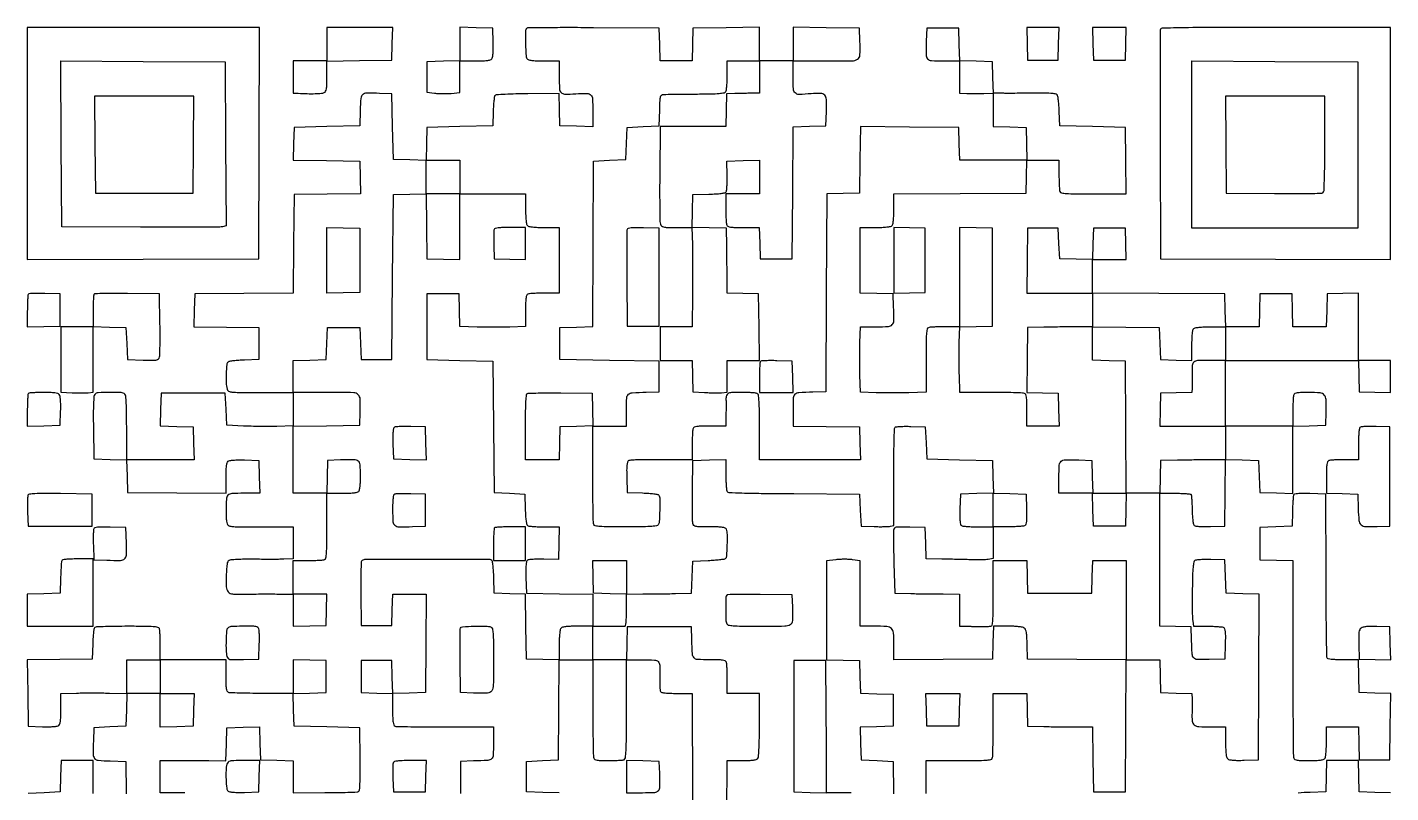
# Model space of a CAD drawing. Extents: x 179 to 1071, y 112 to 1107.
# Drawn here: x 179 to 1071, y 606 to 1107 of the extents above; entities that cross this region are included whole.
import ezdxf

# ---------------------------------------------------------------- set-up
doc = ezdxf.new("R2010")
doc.units = 0

msp = doc.modelspace()

# ---------------------------------------------------------------- linework, layer by layer
for points in [[(179, 1030.993714), (179, 954.987428), (254.75, 955.243714), (330.5, 955.5), (330.756286, 1031.25), (331.012572, 1107), (255.006286, 1107), (179, 1107)], [(833.216168, 1096.25), (833.5, 1085.5), (843.5, 1085.5), (853.5, 1085.5), (853.783832, 1096.25), (854.067663, 1107), (843.5, 1107), (832.932337, 1107)], [(876.216168, 1096.25), (876.5, 1085.5), (887, 1085.5), (897.5, 1085.5), (897.783832, 1096.25), (898.067663, 1107), (887, 1107), (875.932337, 1107)], [(223.235953, 1030.25), (223.5, 998.5), (255.5, 998.5), (287.5, 998.5), (287.764047, 1030.25), (288.028094, 1062), (255.5, 1062), (222.971906, 1062)], [(462, 1009), (462, 998), (451, 998), (440, 998), (440, 1009), (440, 1020), (451, 1020), (462, 1020)], [(396.5, 954.5), (396.5, 933.5), (385.75, 933.216168), (375, 932.932337), (375, 954.5), (375, 976.067663), (385.75, 975.783832), (396.5, 975.5)], [(746, 954.5), (746, 932.930034), (756.25, 933.215017), (766.5, 933.5), (766.5, 954.5), (766.5, 975.5), (756.25, 975.784983), (746, 976.069966)], [(571, 746.966168), (571, 735.932337), (560.25, 736.216168), (549.5, 736.5), (549.216168, 747.25), (548.932337, 758), (559.966168, 758), (571, 758)], [(266, 682), (266, 671), (277.033832, 671), (288.067663, 671), (287.783832, 660.25), (287.5, 649.5), (276.75, 649.216168), (266, 648.932337), (266, 659.966168), (266, 671), (255, 671), (244, 671), (244, 682), (244, 693), (255, 693), (266, 693)], [(788.783832, 660.25), (788.5, 649.5), (778, 649.5), (767.5, 649.5), (767.216168, 660.25), (766.932337, 671), (778, 671), (789.067663, 671)]]:
    msp.add_lwpolyline(points, close=True)
for points in [[(767, 605.466168), (767, 627), (788.393011, 627, 0.002045), (800.514173, 627.049566, 0.015901), (806.164693, 627.275578, 0.030015), (809.337463, 627.696146, 0.258697), (810.393011, 628.581787, 0.083055), (810.636631, 629.779435, 0.001841), (810.821697, 635.696775, 0.004125), (810.956005, 642.642891, 0.002771), (811, 650.581787), (811, 671), (821.966168, 671), (832.932337, 671), (833.216168, 660.25), (833.5, 649.5), (844, 649.296894, 0.001199), (848.795735, 649.215634, 0.000692), (854.567595, 649.139675, 0.000692), (860.361323, 649.079464, 0.00116), (865.230112, 649.046894), (875.960225, 649), (876.230112, 627.75), (876.5, 606.5), (887, 606.5), (897.5, 606.5), (897.760623, 649.75), (898.021245, 693), (908.976791, 693), (919.932337, 693), (920.216168, 682.25), (920.5, 671.5), (930.75, 671.215017), (941, 670.930034), (941.158618, 667.215017, -0.009111), (941.202301, 665.428615, -0.004082), (941.197748, 663.078929, -0.004039), (941.152577, 660.594352, -0.005476), (941.069086, 658.351551, 0.0351), (941.189863, 652.864747, 0.206684), (942.538296, 650.395327, 0.150497), (945.547934, 649.246629, 0.016465), (953.035184, 649), (963, 649), (963, 639.122445, 0.007345), (963.070162, 634.346734, 0.024181), (963.314808, 631.205854, 0.035127), (963.728754, 629.124417, 0.154085), (964.399285, 628.083586, 0.132968), (965.486141, 627.587315, 0.020746), (967.849829, 627.296386, 0.018924), (971.042317, 627.15859, 0.009044), (975.149285, 627.211141), (984.5, 627.5), (984.758596, 681.716081), (985.017192, 735.932162), (974.258596, 736.216081), (963.5, 736.5), (963, 747.5), (962.5, 758.5), (953.41633, 758.661814, 0.00916), (949.833901, 758.659999, 0.012233), (946.58494, 758.519266, 0.009506), (943.900461, 758.28576, 0.112286), (942.91633, 757.949315, 0.213319), (942.165576, 756.845817, 0.021603), (941.731737, 753.624509, 0.015532), (941.422434, 748.441935, 0.003196), (941.219569, 739.2875, 0.003247), (941.154221, 732.237969, 0.004203), (941.190639, 725.770391, 0.003195), (941.301244, 720.356453, 0.037146), (941.514882, 718.25), (942.090626, 715), (951.295313, 714.984687, -0.008207), (954.914932, 714.919251, -0.011175), (958.174541, 714.733781, -0.008212), (960.870929, 714.475189, -0.113823), (961.788231, 714.152042, -0.19692), (962.395734, 713.294865, -0.033714), (962.721018, 711.282937, -0.023663), (962.861823, 708.195195, -0.006827), (962.788231, 703.417355), (962.5, 693.5), (952.277755, 693.215323, -0.012089), (944.474513, 693.186732, -0.207027), (942.198021, 694.227472, -0.170037), (941.167898, 696.685433, -0.007628), (940.75078, 706), (940.5, 714.5), (930.25, 714.784983), (920, 715.069966), (920, 758.534983), (920, 802), (929.940983, 802, -0.007948), (933.788682, 801.938836, -0.012208), (937.115278, 801.751671, -0.006685), (939.868882, 801.492102, -0.231472), (940.404436, 801.154625, -0.116743), (940.619656, 800.507651, -0.004115), (940.832875, 797.863952, -0.007434), (941.013804, 794.714253, -0.005112), (941.129271, 791.139454, 0.00957), (941.292582, 787.178311, 0.019901), (941.601618, 784.102628, 0.020758), (942.016903, 781.839072, 0.165259), (942.565102, 780.94597, 0.14432), (943.501244, 780.543467, 0.012522), (946.112091, 780.296375, 0.015176), (949.376037, 780.16913, 0.009874), (953.149285, 780.211141), (962.5, 780.5), (962.769596, 802.283633), (963.039192, 824.067266), (973.769596, 823.783633), (984.5, 823.5), (985, 813), (985.5, 802.5), (996.25, 802.216168), (1007, 801.932337), (1007, 823.932337), (1007, 845.932337), (1017.75, 846.216168), (1028.5, 846.5), (1028.788833, 855.243181, 0.015997), (1028.797178, 863.334147, 0.174308), (1027.619219, 866.317014, 0.194161), (1024.871477, 867.698937, 0.020613), (1017.571805, 868, 0.006238), (1012.61811, 867.938195, 0.03313), (1009.920535, 867.691526, 0.067737), (1008.36289, 867.222134, 0.196582), (1007.606989, 866.418213, 0.07203), (1007.367894, 865.361889, 0.005915), (1007.178303, 862.534475, 0.007831), (1007.044305, 859.140776, 0.005951), (1007, 855.418213), (1007, 846), (985, 846), (963, 846), (963, 867.5), (963, 889), (1006.465017, 889), (1049.930034, 889), (1050.215017, 878.75), (1050.5, 868.5), (1060.75, 868.215017), (1071, 867.930034), (1071, 878.465017), (1071, 889), (1060.5, 889), (1050, 889), (1050, 911.034983), (1050, 933.069966), (1039.75, 932.784983), (1029.5, 932.5), (1029.216168, 921.75), (1028.932337, 911), (1018, 911), (1007.067663, 911), (1006.783832, 921.75), (1006.5, 932.5), (996, 932.5), (985.5, 932.5), (985.216168, 921.75), (984.932337, 911), (974, 911), (963.067663, 911), (962.783832, 921.75), (962.5, 932.5), (919.25, 932.760623), (876, 933.021245), (876, 944.010623), (876, 955), (887.034983, 955), (898.069966, 955), (897.784983, 965.25), (897.5, 975.5), (887, 975.5), (876.5, 975.5), (876.214647, 965.216527), (875.929295, 954.933054), (865.214647, 955.216527), (854.5, 955.5), (854, 965.5), (853.5, 975.5), (843.5, 975.5), (833.5, 975.5), (833.230112, 954.25), (832.960225, 933), (854.480112, 933), (876, 933), (876, 922), (876, 911), (865.25, 910.953106, 0.001159), (860.373532, 910.920534, 0.000692), (854.573437, 910.860325, 0.000693), (848.797098, 910.784366, 0.001202), (844, 910.703106), (833.5, 910.5), (833.230215, 889.285202), (832.96043, 868.070403), (843.230215, 867.785202), (853.5, 867.5), (853.783832, 856.75), (854.067663, 846), (843.533832, 846), (833, 846), (833, 856.393011, 0.005351), (832.940414, 861.960143, 0.030363), (832.69735, 864.913621, 0.063068), (832.23239, 866.601595, 0.205218), (831.418213, 867.393011, 0.083026), (830.221001, 867.636615, 0.00185), (824.32155, 867.821697, 0.004136), (817.395576, 867.956004, 0.002779), (809.480596, 868), (789.124768, 868), (788.812384, 879.25, -0.00405), (788.713093, 884.299642, -0.002554), (788.675039, 890.196412, -0.002563), (788.696964, 895.995081, -0.004708), (788.783492, 900.716508), (789.066984, 910.933016), (799.783492, 911.216508), (810.5, 911.5), (810.5, 943.5), (810.5, 975.5), (799.75, 975.783832), (789, 976.067663), (789, 943.533832), (789, 911), (779.581787, 911, 0.005951), (775.859224, 910.955695, 0.007831), (772.465525, 910.821697, 0.005915), (769.638111, 910.632106, 0.07203), (768.581787, 910.393011, 0.257002), (767.69898, 909.34761, 0.031116), (767.276299, 906.257594, 0.016318), (767.049825, 900.750311, 0.002116), (767, 888.979064), (767, 868.172106), (755.75, 867.836053, -0.004425), (750.70229, 867.729974, -0.002796), (744.811727, 867.691276, -0.002807), (739.021895, 867.718122, -0.005166), (734.311197, 867.815098), (724.122394, 868.130196), (723.811197, 879.315098, -0.004079), (723.71237, 884.341994, -0.002555), (723.67479, 890.225373, -0.002564), (723.697111, 896.019996, -0.004676), (723.783832, 900.75), (724.067663, 911), (734.51478, 911, 0.013276), (742.508732, 911.212296, 0.203493), (744.935737, 912.398488, 0.179322), (745.928401, 915.037196, 0.009911), (745.795054, 924), (745.5, 932.5), (734.75, 932.783832), (724, 933.067663), (724, 954.533832), (724, 976), (733.8, 976, 0.008695), (738.071747, 976.074295, 0.018472), (741.369558, 976.311224, 0.019349), (743.799696, 976.671932, 0.150969), (744.8, 977.2, 0.150929), (745.327959, 978.19991, 0.019362), (745.688709, 980.628163, 0.018485), (745.925681, 983.922909, 0.008709), (746, 988.189377), (746, 997.978755), (789.25, 998.239377), (832.5, 998.5), (832.783832, 1009.25), (833.067663, 1020), (843.533832, 1020), (854, 1020), (854, 1010.581787, 0.005951), (854.044305, 1006.859224, 0.007831), (854.178303, 1003.465525, 0.005915), (854.367894, 1000.638111, 0.07203), (854.606989, 999.581787, 0.258752), (855.662869, 998.696053, 0.029979), (858.838399, 998.275555, 0.015887), (864.493684, 998.049558, 0.002042), (876.626491, 998), (898.039005, 998), (897.769502, 1019.75), (897.5, 1041.5), (876, 1042), (854.5, 1042.5), (854.209882, 1051.945876, 0.01058), (854.016964, 1055.662322, 0.014244), (853.675575, 1059.013942, 0.011278), (853.253164, 1061.761447, 0.130132), (852.798365, 1062.742956, 0.180858), (851.608215, 1063.424746, 0.023306), (848.640219, 1063.769904, 0.016577), (843.968993, 1063.938228, 0.003821), (836.088482, 1063.900608, -0.001191), (829.774634, 1063.837253, -0.001333), (823.69408, 1063.806938, -0.001224), (818.515038, 1063.807612, -0.007119), (815.784983, 1063.853528), (811.069966, 1064), (810.784983, 1074.25), (810.5, 1084.5), (799.783492, 1084.783492), (789.066984, 1085.066984), (788.783492, 1095.783492), (788.5, 1106.5), (778, 1106.5), (767.5, 1106.5), (767.204946, 1098, 0.009927), (767.071849, 1089.034911, 0.179688), (768.066531, 1086.397028, 0.203196), (770.49751, 1085.211645, 0.01319), (778.519052, 1085), (789, 1085), (789, 1074.5), (789, 1064), (793.75, 1063.799084, 0.006221), (796.012667, 1063.731566, 0.002919), (798.940625, 1063.69774, 0.002891), (802.010141, 1063.697948, 0.004059), (804.75, 1063.736219), (811, 1063.87427), (811, 1052.970967), (811, 1042.067663), (821.75, 1041.783832), (832.5, 1041.5), (832.783832, 1030.75), (833.067663, 1020), (811.067663, 1020), (789.067663, 1020), (788.783832, 1030.75), (788.5, 1041.5), (756.269541, 1041.763827), (724.039082, 1042.027655), (723.769541, 1020.263827), (723.5, 998.5), (712.757283, 998.216242), (702.014566, 997.932484), (701.757283, 933.216242), (701.5, 868.5), (693, 868.24922, 0.007917), (683.757562, 867.829986, 0.170041), (681.276951, 866.786976, 0.199966), (680.185286, 864.475254, 0.011615), (680, 856.50045), (680, 846.039005), (701.75, 845.769502), (723.5, 845.5), (723.783832, 834.75), (724.067663, 824), (713.783832, 823.982071, 0.000327), (708.985954, 823.970566, 0.00017), (702.995876, 823.950244, 0.000169), (696.843147, 823.925202, 0.000257), (691.5, 823.898901, -0.000951), (686.124085, 823.879899, -0.000605), (679.867188, 823.877256, -0.000608), (673.72889, 823.889555, -0.001129), (668.75, 823.91683), (658, 824), (658, 845.393011, 0.002045), (657.950434, 857.514173, 0.015901), (657.724422, 863.164693, 0.030015), (657.303854, 866.337463, 0.258697), (656.418213, 867.393011, 0.070792), (655.375477, 867.631732, 0.006399), (652.701145, 867.821697, 0.008206), (649.490764, 867.955666, 0.006324), (645.9856, 868, 0.0057), (640.897884, 867.942001, 0.043827), (638.529145, 867.679432, 0.110858), (637.250377, 867.110193, 0.157237), (636.532868, 866.103558, 0.018152), (636.313721, 865.314885, 0.018227), (636.152698, 864.513464, 0.018384), (636.063755, 863.80602, 0.066498), (636.083902, 863.353558, -0.041978), (636.141095, 862.742937, -0.001423), (636.15713, 860.327295, -0.002675), (636.152683, 857.472865, -0.001861), (636.118421, 854.25), (636, 846), (625.606989, 846, 0.005351), (620.039857, 845.940414, 0.030363), (617.086379, 845.69735, 0.063068), (615.398405, 845.23239, 0.205218), (614.606989, 844.418213, 0.07203), (614.367894, 843.361889, 0.005915), (614.178303, 840.534475, 0.007831), (614.044305, 837.140776, 0.005951), (614, 833.418213), (614, 824), (603.75, 823.911553, -0.001553), (599.101142, 823.885876, -0.000928), (593.573437, 823.882773, -0.000929), (588.069479, 823.90013, -0.001614), (583.5, 823.937781, 0.008106), (579.575575, 823.919164, 0.01122), (576.059082, 823.766476, 0.007951), (573.148971, 823.528095, 0.123217), (572.211769, 823.193583, 0.191548), (571.605466, 822.315392, 0.033315), (571.279912, 820.286958, 0.023521), (571.138803, 817.187736, 0.00688), (571.211769, 812.417355), (571.5, 802.5), (581.464966, 802.211195, -0.008845), (585.597267, 802.018229, -0.016979), (588.898474, 801.69265, -0.014102), (591.411693, 801.285873, -0.210153), (592.128186, 800.792591, -0.136712), (592.792392, 798.498599, -0.007452), (592.755906, 790.910157, -0.006855), (592.500668, 783.275679, -0.156674), (591.742933, 781.25, -0.201938), (590.591068, 780.615479, -0.011565), (586.472808, 780.277599, -0.01164), (580.337326, 780.059981, -0.003044), (570.484544, 780, -0.002187), (559.033524, 780.050076, -0.01672), (553.657363, 780.276995, -0.032173), (550.642804, 780.70164, -0.255374), (549.606989, 781.581787, -0.086353), (549.361364, 782.83112, -0.000865), (549.178303, 791.928025, -0.002793), (549.043875, 802.425508, -0.001805), (549, 814.581787), (549, 846), (560, 846), (571, 846), (571, 856.480948, -0.011573), (571.184972, 864.471708, -0.199796), (572.27627, 866.785637, -0.170244), (574.756564, 867.829771, -0.007926), (584, 868.24922), (592.5, 868.5), (592.5, 878.5), (592.5, 888.5), (560, 889), (527.5, 889.5), (527.5, 900), (527.5, 910.5), (538.241404, 910.783745), (548.982808, 911.067489), (549.241404, 965.283745), (549.5, 1019.5), (560, 1020), (570.5, 1020.5), (571, 1031), (571.5, 1041.5), (582, 1042), (592.5, 1042.5), (592.784983, 1052.75, -0.00368), (593.011936, 1059.203085, -0.048618), (593.343592, 1061.562108, -0.169075), (594.040101, 1062.644428, -0.155072), (595.284983, 1063.107762, -0.008812), (596.83162, 1063.155704, -0.000365), (602.367872, 1063.225651, -0.000633), (608.928283, 1063.295433, -0.00045), (616.286496, 1063.357762, 0.002746), (626.379928, 1063.489629, 0.016118), (631.673724, 1063.758735, 0.026245), (634.829414, 1064.188975, 0.207688), (636.021183, 1065, 0.109084), (636.394609, 1066.034557, 0.009925), (636.695341, 1068.776562, 0.012484), (636.909604, 1072.09785, 0.00945), (636.984687, 1075.75), (637, 1085), (647.5, 1085), (658, 1085), (658, 1074.5), (658, 1064), (652.75, 1063.881032, 0.000095), (650.342904, 1063.826029, 0.000054), (647.426562, 1063.758521, 0.000054), (644.486481, 1063.689831, 0.000088), (642, 1063.631032), (636.5, 1063.5), (636.216168, 1052.75), (635.932337, 1042), (614.494455, 1042), (593.056573, 1042), (592.778286, 1011.25, 0.002261), (592.724186, 999.303204, 0.003388), (592.794789, 988.871875, 0.001418), (592.940908, 979.952179, 0.073281), (593.225249, 978.25, 0.12519), (594.016085, 976.991123, 0.139218), (595.283362, 976.324662, 0.047743), (597.70857, 976.051701, 0.004166), (603.912865, 976), (613.875232, 976), (614.187616, 964.75, -0.005071), (614.288948, 958.999304, -0.001681), (614.323671, 950.5625, -0.001673), (614.299422, 941.210674, -0.001902), (614.212114, 932.25), (613.924228, 911), (603.462114, 911), (593, 911), (593, 900), (593, 889), (603.465017, 889), (613.930034, 889), (614.215017, 878.75), (614.5, 868.5), (622, 868, 0.007032), (625.146454, 867.834643, 0.006389), (628.398438, 867.751167, 0.006407), (631.30906, 867.750961, 0.020416), (633.25, 867.855035), (637, 868.210071), (637, 878.605035), (637, 889), (647.519502, 889), (658.039005, 889), (657.769502, 910.75), (657.5, 932.5), (647.25, 932.784983), (637, 933.069966), (636.881648, 942.784983, -0.000066), (636.826896, 947.328393, -0.000034), (636.75939, 953.024339, -0.000034), (636.690669, 958.889387, -0.000051), (636.631648, 964), (636.5, 975.5), (625.216504, 975.783064), (613.933007, 976.066129), (614.216504, 986.783064), (614.5, 997.5), (624.964064, 997.787346, 0.007832), (629.544889, 997.984985, 0.018399), (632.953045, 998.311717, 0.018398), (635.410847, 998.731491, 0.197692), (636.229818, 999.287346, 0.12377), (636.540123, 1000.170591, 0.007832), (636.750306, 1002.934408, 0.011131), (636.877144, 1006.272585, 0.008024), (636.875916, 1010), (636.720324, 1019.5), (647.360162, 1019.783832), (658, 1020.067663), (658, 1009.033832), (658, 998), (647, 998), (636, 998), (636, 988.581787, 0.005951), (636.044305, 984.859224, 0.007831), (636.178303, 981.465525, 0.005915), (636.367894, 978.638111, 0.07203), (636.606989, 977.581787, 0.204941), (637.397244, 976.767938, 0.063222), (639.080782, 976.302828, 0.030449), (642.025624, 976.059653, 0.005378), (647.572006, 976), (657.930034, 976), (658.215017, 965.75), (658.5, 955.5), (669, 955.5), (679.5, 955.5), (679.760597, 998.716276), (680.021195, 1041.932552), (690.760597, 1042.216276), (701.5, 1042.5), (701.788859, 1051.850715, 0.014283), (701.807306, 1059.809741, 0.171997), (700.724539, 1062.627177, 0.216735), (698.227435, 1063.791681, 0.02413), (691.789193, 1063.542013, -0.013873), (683.945238, 1063.07659, -0.198407), (681.378505, 1064.043317, -0.193922), (680.211249, 1066.550147, -0.013172), (680, 1074.567388), (680, 1085), (701.480948, 1085, 0.003484), (718.495837, 1085.118547, 0.129107), (722.199062, 1086.146345, 0.257598), (723.794547, 1088.813808, 0.017378), (723.795054, 1098), (723.5, 1106.5), (701.75, 1106.769502), (680, 1107.039005), (680, 1096.019502), (680, 1085), (669, 1085), (658, 1085), (658, 1096.019502), (658, 1107.039005), (636.25, 1106.769502), (614.5, 1106.5), (614.216168, 1095.75), (613.932337, 1085), (603.5, 1085), (593.067663, 1085), (592.783832, 1095.75), (592.5, 1106.5), (549.427156, 1106.76049, 0.001481), (532.864559, 1106.811604, 0.002412), (518.808046, 1106.745546, 0.00033), (506.330214, 1106.618485, 0.196096), (505.677156, 1106.343823, 0.19866), (504.898092, 1104.465578, 0.006731), (505.000122, 1096.29627, 0.007021), (505.325698, 1088.159305, 0.184907), (506.2, 1086.2, 0.150969), (507.200304, 1085.671932, 0.019349), (509.630442, 1085.311224, 0.018472), (512.928253, 1085.074295, 0.008695), (517.2, 1085), (527, 1085), (527, 1074.616631, 0.011437), (527.180377, 1066.73228, 0.183493), (528.221517, 1064.32826, 0.201455), (530.555518, 1063.337162, 0.014178), (537.801517, 1063.513862, -0.013747), (545.311192, 1063.703452, -0.197834), (547.726937, 1062.702314, -0.186894), (548.809247, 1060.264125, -0.012062), (549, 1052.35776), (549, 1041.932337), (538.25, 1042.216168), (527.5, 1042.5), (527.217252, 1053.14319), (526.934504, 1063.786379), (506.445886, 1063.571824, 0.004233), (498.525097, 1063.421808, 0.006583), (491.700285, 1063.144779, 0.00244), (485.867111, 1062.802466, 0.18246), (485.019345, 1062.419345, 0.159741), (484.636047, 1061.662134, 0.008629), (484.271541, 1058.969041, 0.012757), (483.970262, 1055.694927, 0.008907), (483.790711, 1051.990711), (483.5, 1042.5), (462, 1042), (440.5, 1041.5), (440.215829, 1030.716515), (439.931657, 1019.93303), (429.215829, 1020.216515), (418.5, 1020.5), (418, 1042), (417.5, 1063.5), (409.503355, 1063.796504, 0.010944), (401.041159, 1063.924926, 0.179106), (398.432921, 1062.939704, 0.195806), (397.211819, 1060.526579, 0.013482), (396.784869, 1052.7397), (396.5, 1042.5), (375, 1042), (353.5, 1041.5), (353.216367, 1030.769596), (352.932734, 1020.039192), (374.716367, 1019.769596), (396.5, 1019.5), (396.783633, 1008.769596), (397.067266, 998.039192), (375.283633, 997.769596), (353.5, 997.5), (353.236165, 965.263835), (352.97233, 933.02767), (320.736165, 932.763835), (288.5, 932.5), (288.216371, 921.769986), (287.932742, 911.039971), (309.216371, 910.769986), (330.5, 910.5), (330.5, 900), (330.5, 889.5), (321.054124, 889.209882, 0.009679), (317.346001, 889.024093, 0.013265), (314.020329, 888.704018, 0.009997), (311.288784, 888.312199, 0.133347), (310.373712, 887.89519, 0.20101), (309.51104, 886.243559, 0.010957), (309.13582, 880.266421, 0.01745), (309.100481, 874.259667, 0.054104), (309.653743, 870.25, 0.213201), (310.687475, 868.932612, 0.0961), (312.835432, 868.282876, 0.024195), (317.383932, 868.038171, 0.001342), (331.608408, 868), (353, 868), (353, 857.062384), (353, 846.124768), (342.25, 845.812384, -0.005974), (337.339037, 845.728381, -0.003446), (331.426562, 845.738638, -0.003442), (325.490373, 845.830717, -0.005757), (320.5, 846), (309.5, 846.5), (309, 857), (308.5, 867.5), (287.5, 867.5), (266.5, 867.5), (266.216515, 856.784171), (265.93303, 846.068343), (276.716515, 845.784171), (287.5, 845.5), (287.783832, 834.75), (288.067663, 824), (266.033832, 824), (244, 824), (244, 844.8, 0.003169), (243.937931, 854.593081, 0.010454), (243.721154, 861.045513, 0.00933), (243.391927, 865.538104, 0.175156), (242.8, 866.8, 0.186495), (240.31384, 867.90026, 0.014231), (232.84729, 868.045357, 0.013612), (225.364616, 867.773982, 0.206513), (223.10135, 866.62212, 0.155745), (222.558532, 865.27761, 0.008655), (222.29582, 860.705807, 0.010005), (222.166681, 854.276081, 0.003345), (222.228906, 844.87212), (222.5, 824.5), (233.216508, 824.216508), (243.933016, 823.933016), (244.216508, 813.216508), (244.5, 802.5), (276.75, 802.236147), (309, 801.972294), (309, 811.863702, -0.00733), (309.070127, 816.647007, -0.024158), (309.314717, 819.791596, -0.0351), (309.728606, 821.875048, -0.154154), (310.399285, 822.916414, -0.132968), (311.486141, 823.412685, -0.020746), (313.849829, 823.703614, -0.018924), (317.042317, 823.84141, -0.009044), (321.149285, 823.788859), (330.5, 823.5), (330.783832, 812.75), (331.067663, 802), (320.650463, 802, 0.012441), (312.725895, 801.802795, 0.191357), (310.287163, 800.690525, 0.181686), (309.21166, 798.183837, 0.011015), (309.013655, 789.872445, 0.010648), (309.084288, 786.251708, 0.030066), (309.339058, 783.735696, 0.043438), (309.774808, 782.013719, 0.136692), (310.44782, 781.043305, 0.131997), (311.60031, 780.514404, 0.020002), (314.137717, 780.188419, 0.017993), (317.613058, 780.008263, 0.008019), (322.19782, 780.009308, -0.001953), (326.884095, 780.06723, -0.001151), (332.484672, 780.101684, -0.001151), (338.080299, 780.110352, -0.001969), (342.75, 780.088447), (353, 780), (353, 769.5), (353, 759), (346.75, 758.81562, -0.005652), (343.43569, 758.75533, -0.001558), (338.223437, 758.735686, -0.001574), (332.318353, 758.750428, -0.001645), (326.5, 758.802421, 0.006432), (321.027344, 758.798936, 0.00918), (316.171875, 758.644193, 0.005705), (312.123897, 758.394409, 0.123531), (311, 758.023391, 0.227174), (309.702219, 755.950456, 0.015218), (309.111929, 748.78211, 0.019491), (309.020799, 741.634738, 0.116819), (309.966551, 738.0625, 0.113809), (311.014637, 736.862775, 0.112168), (312.487675, 736.235272, 0.043209), (315.106921, 735.991125, 0.00446), (321.314362, 736.005651, -0.001385), (325.98984, 736.045348, -0.000779), (331.665781, 736.068975, -0.000778), (337.395316, 736.074985, -0.001273), (342.25, 736.06017), (353, 736), (353, 725.466168), (353, 714.932337), (363.75, 715.216168), (374.5, 715.5), (374.784983, 725.75), (375.069966, 736), (364.034983, 736), (353, 736), (353, 747), (353, 758), (362.418213, 758, 0.005951), (366.140776, 758.044305, 0.007831), (369.534475, 758.178303, 0.005915), (372.361889, 758.367894, 0.07203), (373.418213, 758.606989, 0.258697), (374.303854, 759.662537, 0.030015), (374.724422, 762.835307, 0.015901), (374.950434, 768.485827, 0.002045), (375, 780.606989), (375, 802), (384.8, 802, 0.008695), (389.071747, 802.074295, 0.018472), (392.369558, 802.311224, 0.019349), (394.799696, 802.671932, 0.150969), (395.8, 803.2, 0.148968), (396.322517, 804.180477, 0.019972), (396.685351, 806.518882, 0.019094), (396.92447, 809.666907, 0.009407), (397, 813.680948, 0.016882), (396.762067, 820.72577, 0.213688), (395.545784, 823.013963, 0.166071), (392.871573, 823.936071, 0.009402), (384, 823.795054), (375.5, 823.5), (375.216168, 812.75), (374.932337, 802), (363.966168, 802), (353, 802), (353, 823.980498), (353, 845.960995), (374.75, 846.230498), (396.5, 846.5), (396.788833, 855.243181, 0.016693), (396.78584, 863.551545, 0.188815), (395.507376, 866.517514, 0.187183), (392.549301, 867.840276, 0.01636), (384.174986, 867.988484, -0.001786), (379.344771, 867.933177, -0.00108), (373.62484, 867.900473, -0.001082), (367.945265, 867.892566, -0.001903), (363.25, 867.914061), (353, 868), (353, 878.466168), (353, 888.932337), (363.75, 889.216168), (374.5, 889.5), (375, 900), (375.5, 910.5), (386, 910.5), (396.5, 910.5), (397, 900), (397.5, 889.5), (407.5, 889.5), (417.5, 889.5), (418, 943.5), (418.5, 997.5), (429.230014, 997.783629), (439.960029, 998.067258), (440.230014, 976.783629), (440.5, 955.5), (451.25, 955.216168), (462, 954.932337), (462, 976.466168), (462, 998), (483.5, 998), (505, 998), (505, 988.2, 0.008695), (505.074295, 983.928253, 0.018472), (505.311224, 980.630442, 0.019349), (505.671932, 978.200304, 0.150969), (506.2, 977.2, 0.150969), (507.200304, 976.671932, 0.019349), (509.630442, 976.311224, 0.018472), (512.928253, 976.074295, 0.008695), (517.2, 976), (527, 976), (527, 954.5), (527, 933), (517.581787, 933, 0.005951), (513.859224, 932.955695, 0.007831), (510.465525, 932.821697, 0.005915), (507.638111, 932.632106, 0.07203), (506.581787, 932.393011, 0.20495), (505.767927, 931.602718, 0.063217), (505.302822, 929.919034, 0.030446), (505.059651, 926.973908, 0.005377), (505, 921.426843), (505, 911.067663), (494.75, 910.783832, -0.004684), (490.017836, 910.697145, -0.002563), (484.216004, 910.674961, -0.002554), (478.322393, 910.712734, -0.004068), (473.283205, 910.811779), (462.06641, 911.123557), (461.783205, 921.811779), (461.5, 932.5), (451, 932.5), (440.5, 932.5), (440.5, 911), (440.5, 889.5), (462, 889), (483.5, 888.5), (484, 845.5), (484.5, 802.5), (494.5, 802), (504.5, 801.5), (504.788805, 791.535034, 0.00836), (504.987032, 787.199826, 0.019108), (505.315749, 783.944063, 0.01918), (505.737468, 781.589, 0.199883), (506.288805, 780.800347, 0.117316), (507.172694, 780.495069, 0.006928), (510.018212, 780.252233, 0.010144), (513.447742, 780.077209, 0.007284), (517.283832, 780.015313), (527.067663, 780), (526.783832, 769.360162), (526.5, 758.720324), (517, 758.875916, 0.008477), (513.267297, 758.873765, 0.011633), (509.912616, 758.736838, 0.008474), (507.138998, 758.511662, 0.12171), (506.21316, 758.183968, 0.19563), (505.603218, 757.296243, 0.031784), (505.279851, 755.186351, 0.022585), (505.139396, 751.949877, 0.006433), (505.21316, 746.918214), (505.5, 736.5), (527.25, 736.230498), (549, 735.960995), (549, 725.480498), (549, 715), (539.2, 715, 0.008695), (534.928253, 714.925705, 0.018472), (531.630442, 714.688776, 0.019349), (529.200304, 714.328068, 0.150969), (528.2, 713.8, 0.151095), (527.671586, 712.798441, 0.019308), (527.311014, 710.362299, 0.018432), (527.074219, 707.054729, 0.008652), (527, 702.766168), (527, 692.932337), (516.25, 693.216168), (505.5, 693.5), (505.230213, 714.715235), (504.960427, 735.930471), (494.730213, 736.215235), (484.5, 736.5), (484.212654, 746.964064, 0.008911), (484.027142, 751.058784, 0.013938), (483.706738, 754.571194, 0.008833), (483.314802, 757.424498, 0.219174), (482.886527, 758.07013, 0.139118), (480.662321, 758.702763, 0.000236), (440.480515, 758.709988, 0.000236), (400.299744, 758.679343, 0.138969), (398.073509, 758.045431, 0.242257), (397.53338, 757.148162, 0.006868), (397.289177, 752.525207, 0.009873), (397.164605, 746.069062, 0.003122), (397.22917, 736.428109), (397.5, 715.5), (407.5, 715.5), (417.5, 715.5), (417.784983, 725.75), (418.069966, 736), (429.048836, 736), (440.027706, 736), (439.763853, 703.75), (439.5, 671.5), (428.784171, 671.216515), (418.068343, 670.93303), (417.784171, 681.716515), (417.5, 692.5), (407.5, 692.5), (397.5, 692.5), (397.5, 682), (397.5, 671.5), (407.75, 671.215017), (418, 670.930034), (418, 660.572006, 0.005378), (418.059653, 655.025624, 0.030449), (418.302828, 652.080782, 0.063222), (418.767938, 650.397244, 0.204941), (419.581787, 649.606989, 0.086353), (420.83112, 649.361364, 0.000865), (429.928025, 649.178303, 0.002793), (440.425508, 649.043875, 0.001805), (452.581787, 649), (484, 649), (484, 638.519052, -0.011573), (483.815028, 630.528292, -0.199796), (482.72373, 628.214363, -0.170244), (480.243436, 627.170229, -0.007926), (471, 626.75078), (462.5, 626.5), (462.5, 605.5)], [(636.631648, 596, -0.000048), (636.690668, 601.113084, -0.000032), (636.75939, 606.985938, -0.000032), (636.826894, 612.692985, -0.000062), (636.881648, 617.25), (637, 627), (646.3, 627, 0.009379), (650.323492, 627.075482, 0.019071), (653.477016, 627.314516, 0.019949), (655.818776, 627.677271, 0.149044), (656.8, 628.2, 0.175156), (657.391927, 629.461896, 0.00933), (657.721154, 633.954487, 0.010454), (657.937931, 640.406919, 0.003169), (658, 650.2), (658, 671), (647.5, 671), (637, 671), (637, 680.418213, 0.005951), (636.955695, 684.140776, 0.007831), (636.821697, 687.534475, 0.005915), (636.632106, 690.361889, 0.07203), (636.393011, 691.418213, 0.205067), (635.602227, 692.232211, 0.063152), (633.916669, 692.697253, 0.03041), (630.967894, 692.940378, 0.005366), (625.412063, 693, -0.011811), (617.50883, 693.186713, -0.20073), (615.207017, 694.280037, -0.169127), (614.169054, 696.76211, -0.007876), (613.75078, 706), (613.5, 714.5), (592.5, 714.5), (571.5, 714.5), (571.216168, 703.75), (570.932337, 693), (559.966168, 693), (549, 693), (549, 704.057083), (549, 715.114167), (558.75, 714.99507, 0.000735), (562.575991, 714.953959, 0.001021), (566.003125, 714.929174, 0.000623), (568.888698, 714.917796, 0.013067), (569.75, 714.937986, 0.327659), (570.357701, 715.432272, 0.034235), (570.718762, 717.34845, 0.023455), (570.939475, 720.456266, 0.006), (571, 725.5), (571, 736), (581.75, 736.074274, 0.00076), (586.626468, 736.115378, 0.000454), (592.426563, 736.178349, 0.000454), (598.202906, 736.251555, 0.000788), (603, 736.324274), (613.5, 736.5), (614, 747), (614.5, 757.5), (624.5, 758, 0.006908), (628.421662, 758.25044, 0.009562), (631.929688, 758.590774, 0.006561), (634.839447, 758.968104, 0.108507), (635.75, 759.309017, 0.237004), (636.646896, 760.8364, 0.007977), (637.003957, 768.030764, 0.013077), (637.056243, 775.016192, 0.087155), (636.393011, 778.418213, 0.205067), (635.602227, 779.232211, 0.063152), (633.916669, 779.697253, 0.03041), (630.967894, 779.940378, 0.005366), (625.412063, 780, -0.003749), (618.87726, 780.049, -0.047055), (616.424173, 780.317543, -0.148215), (615.1922, 780.986367, -0.135378), (614.485341, 782.25, -0.054895), (614.275402, 783.840683, -0.002293), (614.178292, 789.567187, -0.003942), (614.14779, 796.365834, -0.002788), (614.216289, 804), (614.5, 823.5), (625.25, 823.783832), (636, 824.067663), (636.015313, 814.283832, 0.007446), (636.078478, 810.445755, 0.010327), (636.257301, 807.010011, 0.007153), (636.505667, 804.161134, 0.116668), (636.817601, 803.260888, 0.244093), (637.986595, 802.582008, 0.003257), (646.598474, 802.230455, 0.005775), (659.111082, 801.945932, 0.001278), (680.552288, 801.760888), (723.5, 801.5), (724, 791), (724.5, 780.5), (733, 780.204946, 0.006721), (736.415398, 780.132335, 0.007927), (739.648345, 780.158326, 0.007056), (742.371836, 780.261883, 0.048419), (743.696495, 780.460569), (745.892991, 781.011246), (745.882325, 812.641453, -0.002643), (745.942957, 824.89413, -0.004303), (746.13889, 835.292787, -0.001058), (746.405888, 844.321715, -0.190692), (746.775478, 845.175478, -0.174282), (747.511035, 845.522034, -0.008932), (750.17809, 845.728715, -0.01335), (753.418558, 845.834969, -0.009213), (757.089648, 845.789648), (766.5, 845.5), (767, 835), (767.5, 824.5), (789, 824), (810.5, 823.5), (810.783485, 812.784171), (811.06697, 802.068343), (800.283485, 801.784171), (789.5, 801.5), (789.211769, 791.582645, 0.006827), (789.138177, 786.804805, 0.023663), (789.278982, 783.717063, 0.033714), (789.604266, 781.705135, 0.19692), (790.211769, 780.847958, 0.115445), (791.139851, 780.524351, 0.007585), (793.985645, 780.266219, 0.010675), (797.421391, 780.080714, 0.007755), (801.25, 780.015313), (811, 780), (811, 769.611291), (811, 759.222582), (807.75, 758.715144, -0.027323), (805.963611, 758.535454, -0.006407), (802.957812, 758.436813, -0.006583), (799.492576, 758.41316, -0.006427), (796, 758.480207, 0.001806), (792.014612, 758.593567, 0.000915), (786.996214, 758.708981, 0.000909), (781.815391, 758.809225, 0.001356), (777.284983, 758.876354), (767.069966, 759), (766.784983, 769.25), (766.5, 779.5), (756.324028, 779.784166, 0.003383), (749.74952, 779.923252, 0.050695), (747.46738, 779.724393, 0.178388), (746.381595, 779.071646, 0.134689), (745.824028, 777.784166, 0.035779), (745.712747, 776.183068, 0.001486), (745.742058, 770.442849, 0.002569), (745.832011, 763.636615, 0.001821), (746, 756), (746.5, 736.5), (757, 736.324274, 0.000788), (761.797094, 736.251555, 0.000454), (767.573437, 736.178349, 0.000454), (773.373532, 736.115378, 0.00076), (778.25, 736.074274), (789, 736), (789, 725.5), (789, 715), (793.5, 714.933333, 0.001265), (795.58262, 714.907751, 0.000684), (798.146875, 714.88625, 0.000681), (800.758576, 714.871479, 0.001073), (803, 714.866667, 0.001208), (805.024261, 714.871557, 0.001356), (806.971875, 714.88625, 0.001243), (808.62981, 714.907376, 0.007297), (809.5, 714.933333, 0.350434), (810.337788, 715.665967, 0.02718), (810.731783, 718.832524, 0.015336), (810.951374, 724.493626, 0.002025), (811, 736.5), (811, 758), (821.966168, 758), (832.932337, 758), (833.216168, 747.25), (833.5, 736.5), (854.5, 736.5), (875.5, 736.5), (875.783832, 747.25), (876.067663, 758), (887.033832, 758), (898, 758), (898, 725.486147), (898, 692.972294), (865.75, 693.236147), (833.5, 693.5), (833.224459, 703, 0.007256), (833.011887, 707.882684, 0.030165), (832.663989, 710.808934, 0.052369), (832.125269, 712.659461, 0.135585), (831.28333, 713.75, 0.112726), (830.072862, 714.289555, 0.020263), (827.617448, 714.671413, 0.018576), (824.372904, 714.920469, 0.009866), (820.342702, 715), (811.067663, 715), (810.783832, 704.25), (810.5, 693.5), (778.25, 693.236147), (746, 692.972294), (746, 702.950963, 0.017653), (745.72574, 710.716687, 0.189783), (744.39405, 713.503961, 0.17473), (741.465166, 714.756153, 0.014513), (733.065741, 715), (724, 715), (724, 736.406162), (724, 757.812324), (718.982851, 758.502359, 0.022597), (716.632819, 758.71797, 0.011676), (713.682027, 758.78572, 0.011583), (710.639297, 758.714017, 0.017206), (707.982851, 758.49801), (702, 757.803626), (702, 725.435645), (702, 693.067663), (712.75, 692.783832), (723.5, 692.5), (723.783492, 681.783492), (724.066984, 671.066984), (734.783492, 670.783492), (745.5, 670.5), (745.5, 660), (745.5, 649.5), (734.716515, 649.215829), (723.93303, 648.931657), (724.216515, 638.215829), (724.5, 627.5), (735, 627), (745.5, 626.5), (745.769888, 605.25)], [(281.960143, 605.940414, 0.005351), (276.393011, 606), (266, 606), (266, 616.5), (266, 627), (276.25, 627.056788, -0.00129), (280.982034, 627.070799, -0.000705), (286.783656, 627.064827, -0.000703), (292.676928, 627.042163, -0.00112), (297.715637, 627.00441), (308.931274, 626.895243), (309.215637, 637.697622), (309.5, 648.5), (320.215829, 648.783485), (330.931657, 649.06697), (331.215829, 638.283485), (331.5, 627.5), (342.25, 627.216168), (353, 626.932337), (353, 616.466168), (353, 606), (373.75, 606.015313, 0.003526), (381.791801, 606.077964, 0.005383), (388.767609, 606.256641, 0.002121), (394.731948, 606.499017, 0.130996), (395.735476, 606.815354, 0.231901), (396.364587, 607.843359, 0.011594), (396.649677, 611.895233, 0.011764), (396.79332, 617.998408, 0.00288), (396.735476, 628.050041), (396.5, 648.5), (375, 649), (353.5, 649.5), (353.216515, 660.215829), (352.93303, 670.931657), (363.716515, 671.215829), (374.5, 671.5), (374.5, 682), (374.5, 692.5), (363.75, 692.783832), (353, 693.067663), (353, 682.033832), (353, 671), (332.581787, 671, -0.002771), (324.642891, 671.043995, -0.004125), (317.696775, 671.178303, -0.001841), (311.779435, 671.363369, -0.083055), (310.581787, 671.606989, -0.205218), (309.76761, 672.398405, -0.063068), (309.30265, 674.086379, -0.030363), (309.059586, 677.039857, -0.005351), (309, 682.606989), (309, 693), (287.5, 693), (266, 693), (266, 702.418213, 0.005783), (265.956981, 706.137508, 0.007659), (265.826821, 709.521123, 0.005695), (265.64285, 712.340671, 0.072592), (265.410454, 713.372758, 0.259264), (264.395877, 714.222187, 0.028963), (261.298039, 714.632748, 0.016192), (255.867991, 714.858076, 0.002273), (244.645924, 714.909091, 0.003422), (236.827288, 714.855577, 0.005226), (230.045821, 714.691839, 0.002038), (224.24348, 714.467367, 0.128407), (223.274275, 714.169511, 0.204237), (222.73229, 713.40109, 0.018369), (222.313856, 711.029276, 0.018822), (221.986124, 707.771063, 0.008409), (221.788805, 703.464966), (221.5, 693.5), (200.230553, 693.230056), (178.961106, 692.960111), (179.230553, 671.230056), (179.5, 649.5), (188.850715, 649.211141, 0.009044), (192.957683, 649.15859, 0.018924), (196.150171, 649.296386, 0.020746), (198.513859, 649.587315, 0.132968), (199.600715, 650.083586, 0.153918), (200.270883, 651.123107, 0.035195), (200.684969, 653.199625, 0.02424), (200.929752, 656.331448, 0.007383), (201, 661.088613), (201, 670.932337), (211.25, 671.216168, -0.0047), (215.986655, 671.302783, -0.00256), (221.8035, 671.324684, -0.00255), (227.718417, 671.28651, -0.004045), (232.783193, 671.187011), (244.066386, 670.874022), (243.783193, 660.187011), (243.5, 649.5), (233, 649), (222.5, 648.5), (222.204946, 640, 0.010012), (222.074823, 631.13313, 0.174565), (223.051258, 628.466432, 0.200378), (225.45705, 627.218122, 0.013827), (233.2603, 626.784869), (243.5, 626.5), (243.769888, 605.25)], [(527, 605.932337), (516.25, 606.216168), (505.5, 606.5), (505.5, 616.5), (505.5, 626.5), (516, 627), (526.5, 627.5), (526.763664, 660.25), (527.027329, 693), (538.013664, 693), (549, 693), (549, 661.581787, 0.001805), (549.043875, 649.425508, 0.002793), (549.178303, 638.928025, 0.000865), (549.361364, 629.83112, 0.086353), (549.606989, 628.581787, 0.191652), (550.343123, 627.783827, 0.070258), (551.832752, 627.312102, 0.03479), (554.394852, 627.063195, 0.006824), (559.025201, 627, 0.006352), (562.515192, 627.044336, 0.008233), (565.712778, 627.178303, 0.006434), (568.376466, 627.368294, 0.070701), (569.418213, 627.606989, 0.279562), (570.345967, 628.804405, 0.016522), (570.733108, 633.57718, 0.010731), (570.953519, 641.91322, 0.001243), (571, 660.606989), (571, 693), (581.432612, 693, -0.010909), (589.414336, 692.82583, -0.189808), (591.745412, 691.788218, -0.190472), (592.738875, 689.441195, -0.010998), (592.754705, 681.482735, 0.009076), (592.748843, 678.322117, 0.012159), (592.865212, 675.458426, 0.009384), (593.063741, 673.092002, 0.113258), (593.356162, 672.232735, 0.203718), (594.162688, 671.662668, 0.024675), (596.353075, 671.300161, 0.02105), (599.532421, 671.069002, 0.007621), (604.059017, 671), (614, 671), (614.059069, 649.75, 0.000477), (614.095388, 640.024891, 0.000273), (614.156873, 628.279688, 0.000272), (614.231613, 616.463259, 0.000452), (614.309069, 606.5), (614.5, 584.5)], [(717.960143, 605.940414, 0.005351), (712.393011, 606), (702, 606), (701.967893, 616.75, 0.000586), (701.942537, 622.848485, 0.000113), (701.881212, 633.889063, 0.00012), (701.803665, 646.769046, 0.000111), (701.717893, 660), (701.5, 692.5), (691, 692.5), (680.5, 692.5), (680.5, 649.5), (680.5, 606.5), (691.25, 606.216168), (702, 605.932337)], [(1071, 605.930034), (1060.75, 606.215017), (1050.5, 606.5), (1050.215017, 616.75), (1049.930034, 627), (1039.5, 627), (1029.069966, 627), (1028.784983, 616.75), (1028.5, 606.5), (1018.2603, 606.215131, 0.013827), (1010.45705, 605.781878, 0.200378)]]:
    msp.add_lwpolyline(points, format="xyb")
for points in [[(375, 1096), (375, 1085), (364, 1085), (353, 1085), (353, 1074.5), (353, 1064), (356.25, 1063.824751, 0.008133), (362.122698, 1063.603806, 0.012105), (367.26581, 1063.618564, 0.010961), (371.406335, 1063.821607, 0.087934), (373.25, 1064.285184, 0.168788), (374.16685, 1065.149957, 0.0798), (374.686269, 1066.712477, 0.035058), (374.940517, 1069.480884, 0.005374), (375, 1075.015296), (375, 1084.960225), (396.25, 1085.230112), (417.5, 1085.5), (417.783832, 1096.25), (418.067663, 1107), (396.533832, 1107), (375, 1107)], [(462, 1096.067663), (462, 1085.067663), (451.25, 1084.783832), (440.5, 1084.5), (440.5, 1074.5), (440.5, 1064.5), (445.5, 1063.896834, 0.017919), (447.827582, 1063.700344, 0.009512), (450.720312, 1063.615389, 0.009455), (453.684465, 1063.640807, 0.014471), (456.25, 1063.785723), (462, 1064.277777), (462, 1074.638889), (462, 1085), (471.877555, 1085, 0.007345), (476.653266, 1085.070162, 0.024181), (479.794146, 1085.314808, 0.035127), (481.875583, 1085.728754, 0.154085), (482.916414, 1086.399285, 0.132968), (483.412685, 1087.486141, 0.020746), (483.703614, 1089.849829, 0.018924), (483.84141, 1093.042317, 0.009044), (483.788859, 1097.149285), (483.5, 1106.5), (472.75, 1106.783832), (462, 1107.067663)], [(920.460009, 1105.75, 0.090591), (920.266358, 1104.709509, 0.000109), (920.198937, 1082.982812, 0.000984), (920.176611, 1058.652573, 0.000605), (920.241394, 1030), (920.5, 955.5), (995.75, 955.243674), (1071, 954.987348), (1071, 1030.993674), (1071, 1107), (995.968615, 1107, 0.000668), (957.448289, 1106.948566, 0.003471), (936.19131, 1106.744245, 0.001205), (921.475143, 1106.465155, 0.305157)], [(308.758677, 1030.77123), (309.017354, 977.04246), (306.758677, 976.494347, -0.057902), (304.987826, 976.276519, -0.000418), (290.035361, 976.188577, -0.001589), (272.903102, 976.156579, -0.001017), (253, 976.223117), (201.5, 976.5), (201.241383, 1030.758691), (200.982767, 1085.017383), (254.741383, 1084.758691), (308.5, 1084.5)], [(1049.5, 1030), (1049.5, 975.5), (995.211905, 975.5), (940.92381, 975.5), (940.942857, 1025.75, -0.000032), (940.951538, 1045.331386, -0.000047), (940.961905, 1062.563467, -0.000022), (940.972765, 1077.239555, -0.00086), (940.980952, 1080.508612), (941, 1085.017225), (995.25, 1084.758612), (1049.5, 1084.5)], [(963.235953, 1030.25), (963.5, 998.5), (994.93202, 998.235498, 0.001697), (1010.901959, 998.155315, 0.00816), (1019.995146, 998.288929, 0.006635), (1026.009704, 998.555446, 0.241447), (1027.166708, 999.235498, 0.134731), (1027.492293, 1000.296498, 0.001088), (1027.738089, 1009.161365, 0.003824), (1027.920853, 1019.372002, 0.002438), (1027.984687, 1031.25), (1028, 1062), (995.485953, 1062), (962.971906, 1062)], [(484.42719, 974.670857, 0.080952), (484.238236, 973.761419, 0.005495), (484.152581, 971.111648, 0.007759), (484.13413, 967.934715, 0.005737), (484.208575, 964.420857), (484.5, 955.5), (494.75, 955.215017), (505, 954.930034), (505, 965.465017), (505, 976), (494.968615, 976, 0.006598), (490.101724, 975.935772, 0.024763), (487.056456, 975.704164, 0.036821), (485.136931, 975.316985, 0.237243)], [(571.467316, 974.775423, 0.089413), (571.270021, 973.738689, 0.000629), (571.194155, 964.757489, 0.002401), (571.169587, 954.462516, 0.001532), (571.235201, 942.490243), (571.5, 911.5), (582, 911.5), (592.5, 911.5), (592.5, 943.5), (592.5, 975.5), (582.232115, 975.785181, 0.0061), (577.194344, 975.863611, 0.024229), (574.104597, 975.72423, 0.036776), (572.174504, 975.398781, 0.24573)], [(179.699448, 932.366114, 0.177529), (179.419756, 931.762646, 0.004871), (179.205463, 928.826775, 0.009484), (179.050667, 925.323038, 0.006296), (179, 921.299502), (179, 910.932337), (189.75, 911.216168), (200.5, 911.5), (200.5, 922), (200.5, 932.5), (190.449448, 932.782781, 0.006672), (186.547259, 932.840477, 0.010046), (183.145783, 932.777033, 0.005301), (180.300668, 932.636532, 0.183378)], [(222.686013, 932.35268, 0.177907), (222.411589, 931.759435, 0.00474), (222.201516, 928.832766, 0.009348), (222.049688, 925.342961, 0.006196), (222, 921.333333), (222, 911), (211.5, 911), (201, 911), (201, 889.579004), (201, 868.158008), (208.25, 867.829004, 0.005605), (211.264061, 867.726068, 0.00536), (214.325, 867.688694, 0.005319), (217.027433, 867.713417, 0.019086), (218.75, 867.813358), (222, 868.126717), (222, 889.59719), (222, 911.067663), (232.75, 910.783832), (243.5, 910.5), (244, 900), (244.5, 889.5), (254.722245, 889.215323, 0.003551), (261.275298, 889.079402, 0.049294), (263.631456, 889.279857, 0.160964), (264.811162, 889.928278, 0.127702), (265.505956, 891.215323, 0.054764), (265.719172, 892.826644, 0.002348), (265.819151, 898.557001, 0.003993), (265.85157, 905.36337, 0.002831), (265.783711, 913), (265.5, 932.5), (244.436013, 932.769346, 0.003085), (236.311969, 932.823103, 0.004901), (229.358056, 932.758056, 0.001338), (223.324385, 932.626314, 0.192551)], [(920, 900), (920.5, 889.5), (930.75, 889.215017), (941, 888.930034), (941, 898.765017, -0.008651), (941.074216, 903.05415, -0.018431), (941.311007, 906.362052, -0.019307), (941.671574, 908.798399, -0.151099), (942.2, 909.8, -0.150969), (943.200304, 910.328068, -0.019349), (945.630442, 910.688776, -0.018472), (948.928253, 910.925705, -0.008695), (953.2, 911), (963, 911), (963, 900), (963, 889), (952.567388, 889, 0.010317), (944.700828, 888.837667, 0.165281), (942.253063, 887.891463, 0.209034), (941.176351, 885.730211, 0.017871), (941.085636, 879.398227, -0.002451), (941.126213, 876.940934, -0.002312), (941.143719, 874.435068, -0.002297), (941.138763, 872.215135, -0.008047), (941.105978, 870.784983), (941, 868.069966), (930.75, 867.784983), (920.5, 867.5), (920.216168, 856.75), (919.932337, 846), (941.466168, 846), (963, 846), (963, 835), (963, 824), (952.75, 823.902492, 0.000362), (948.032594, 823.8542, 0.000201), (942.279687, 823.788832, 0.0002), (936.45558, 823.717978, 0.000324), (931.5, 823.652492), (920.5, 823.5), (920.216168, 812.75), (919.932337, 802), (909, 802), (898.067663, 802), (897.783832, 791.25), (897.5, 780.5), (887, 780.5), (876.5, 780.5), (876.216168, 791.25), (875.932337, 802), (864.966168, 802), (854, 802), (854, 812.480948, -0.01319), (854.211645, 820.50249, -0.203196), (855.397028, 822.933469, -0.179688), (858.034911, 823.928151, -0.009927), (867, 823.795054), (875.5, 823.5), (875.783832, 812.75), (876.067663, 802), (887.044454, 802), (898.021245, 802), (897.760623, 845.25), (897.5, 888.5), (886.75, 888.783832), (876, 889.067663), (876, 900.053334), (876, 911.039005), (897.75, 910.769502), (919.5, 910.5)], [(658.699448, 888.366114, 0.176241), (658.420111, 887.767337, 0.005323), (658.205463, 884.983588, 0.009942), (658.050687, 881.652202, 0.006636), (658, 877.833333), (658, 868), (669.034983, 868), (680.069966, 868), (679.784983, 878.25), (679.5, 888.5), (669.449448, 888.782781, 0.006672), (665.547259, 888.840477, 0.010046), (662.145783, 888.777033, 0.005301), (659.300668, 888.636532, 0.183378)], [(179.666667, 867.333333, 0.178637), (179.399783, 866.754242, 0.004491), (179.195833, 863.817145, 0.009085), (179.048275, 860.320751, 0.006002), (179, 856.299502), (179, 845.932337), (189.75, 846.216168), (200.5, 846.5), (200.788859, 855.850715, 0.009044), (200.84141, 859.957683, 0.018924), (200.703614, 863.150171, 0.020746), (200.412685, 865.513859, 0.132968), (199.916414, 866.600715, 0.15069), (198.902086, 867.26374, 0.036445), (196.917147, 867.680501, 0.025371), (193.954939, 867.928023, 0.008159), (189.544222, 868, 0.006752), (185.966282, 867.951682, 0.010096), (182.843199, 867.804167, 0.005479), (180.235872, 867.599466, 0.175801)], [(548.783485, 856.784171), (549.06697, 846.068343), (538.283485, 845.784171), (527.5, 845.5), (527.216168, 834.75), (526.932337, 824), (515.966168, 824), (505, 824), (505, 845.416667, -0.002695), (505.057052, 856.000446, -0.011535), (505.270666, 862.308604, -0.010814), (505.598653, 866.475685, -0.275713), (506.25, 867.353748, -0.093703), (507.225541, 867.559277, -0.001365), (513.154688, 867.666336, -0.003691), (520.052981, 867.721122, -0.002421), (528, 867.687082), (548.5, 867.5)], [(419.211769, 845.1713, 0.194409), (418.60482, 844.304382, 0.033527), (418.279413, 842.284794, 0.023597), (418.138468, 839.191727, 0.006852), (418.211769, 834.417355), (418.5, 824.5), (429.284178, 824.215822), (440.068357, 823.931643), (439.784178, 834.715822), (439.5, 845.5), (430, 845.753945, 0.008497), (426.267186, 845.790269, 0.011674), (422.912207, 845.687545, 0.00849), (420.137493, 845.490389, 0.12262)], [(1051.25, 845.35572, 0.242478), (1050.655161, 844.648315, 0.027413), (1050.292537, 842.517777, 0.021743), (1050.065371, 839.291575, 0.006705), (1050, 834.416667), (1050, 824), (1041.081787, 824, 0.006277), (1037.550804, 823.955669, 0.008159), (1034.31865, 823.821697, 0.006338), (1031.626193, 823.631778, 0.070946), (1030.581787, 823.393011, 0.204941), (1029.767938, 822.602756, 0.063222), (1029.302828, 820.919218, 0.030449), (1029.059653, 817.974376, 0.005378), (1029, 812.427994), (1029, 802.069966), (1039.25, 801.784983), (1049.5, 801.5), (1049.78602, 791.765906, 0.018563), (1050.288309, 784.223421, 0.181953), (1051.69017, 781.419268, 0.179528), (1054.602547, 780.215405, 0.01798), (1062.259538, 780.209712), (1070.5, 780.5), (1070.5, 813), (1070.5, 845.5), (1061.5, 845.689053, 0.005646), (1057.961486, 845.723415, 0.007732), (1054.776562, 845.669121, 0.005296), (1052.119548, 845.554529, 0.085748)], [(179.436587, 800.695344, 0.081372), (179.24457, 799.76728, 0.005154), (179.157112, 796.976582, 0.007466), (179.136754, 793.633198, 0.005475), (179.210159, 789.924983), (179.5, 780.5), (200.5, 780.5), (221.5, 780.5), (221.5, 791), (221.5, 801.5), (200.726428, 801.77036, 0.002464), (189.866599, 801.858183, 0.013404), (183.985308, 801.719089, 0.016945), (180.358071, 801.412445, 0.278417)], [(419.25, 801.355184, 0.239571), (418.65961, 800.661366, 0.028847), (418.294754, 798.622495, 0.022667), (418.066213, 795.542656, 0.007186), (418, 790.935719, 0.01481), (418.223562, 783.389504, 0.208312), (419.423371, 781.027417, 0.173231), (422.077023, 780.06775, 0.009662), (431, 780.204946), (439.5, 780.5), (439.5, 791), (439.5, 801.5), (430, 801.688517, 0.005334), (426.26986, 801.722736, 0.007376), (422.923437, 801.668364, 0.004885), (420.128197, 801.554344, 0.086451)], [(832.788231, 791.582645, -0.006827), (832.861823, 786.804805, -0.023663), (832.721018, 783.717063, -0.033714), (832.395734, 781.705135, -0.19692), (831.788231, 780.847958, -0.115445), (830.860149, 780.524351, -0.007585), (828.014355, 780.266219, -0.010675), (824.578609, 780.080714, -0.007755), (820.75, 780.015313), (811, 780), (811, 791.033832), (811, 802.067663), (821.75, 801.783832), (832.5, 801.5)], [(1007.498782, 800.785181, 0.066218), (1007.303614, 799.892437, 0.003802), (1007.091725, 797.086897, 0.005744), (1006.902716, 793.73264, 0.004185), (1006.766667, 790), (1006.5, 780.5), (996, 780), (985.5, 779.5), (985.5, 769), (985.5, 758.5), (996.25, 758.216168), (1007, 757.932337), (1007, 694.047956, 0.000889), (1007.04375, 669.443079, 0.001429), (1007.178303, 648.464962, 0.000229), (1007.359121, 629.882549, 0.089291), (1007.606989, 628.581787, 0.195123), (1008.357006, 627.779618, 0.068495), (1009.894083, 627.309523, 0.033615), (1012.550838, 627.062206, 0.006405), (1017.406989, 627, 0.009539), (1021.37742, 627.075751, 0.019202), (1024.500056, 627.315267, 0.020076), (1026.822996, 627.678473, 0.148618), (1027.8, 628.2, 0.150969), (1028.328068, 629.200304, 0.019349), (1028.688776, 631.630442, 0.018472), (1028.925705, 634.928253, 0.008695), (1029, 639.2), (1029, 649), (1039.466168, 649), (1049.932337, 649), (1050.216168, 638.25), (1050.5, 627.5), (1060.5, 627.5), (1070.5, 627.5), (1070.769404, 649.214803), (1071.038809, 670.929605), (1060.769404, 671.214803), (1050.5, 671.5), (1050.216168, 682.25), (1049.932337, 693), (1039.934783, 693, -0.006894), (1035.207228, 693.065183, -0.023356), (1032.130748, 693.294114, -0.031487), (1030.135123, 693.66537, -0.244055), (1029.448002, 694.274908, -0.088304), (1029.24588, 695.324428, -0.000215), (1029.035103, 710.736745, -0.001374), (1028.852586, 728.124249, -0.000854), (1028.729387, 748.524908), (1028.5, 801.5), (1018.232115, 801.785181, 0.00611), (1013.2113, 801.863241, 0.024061), (1010.121496, 801.724765, 0.036106), (1008.18843, 801.402722, 0.251634)], [(222.442274, 778.710164, 0.081166), (222.248144, 777.773814, 0.005233), (222.158783, 774.980936, 0.007531), (222.137174, 771.634259, 0.005535), (222.210159, 767.924983), (222.5, 758.5), (231, 758.204946, 0.009619), (240.028591, 758.065344, 0.179386), (242.650621, 759.048609, 0.210395), (243.785832, 761.4457, 0.013848), (243.784677, 769.277755), (243.5, 779.5), (233.232115, 779.785181, 0.005823), (228.049899, 779.868732, 0.025951), (225.012272, 779.724596, 0.043922), (223.172333, 779.376284, 0.236652)], [(484.666667, 779.333333, 0.178563), (484.399803, 778.754503, 0.004516), (484.195833, 775.827083, 0.009111), (484.048276, 772.341612, 0.006022), (484, 768.333333), (484, 758), (494.5, 758), (505, 758), (505, 769), (505, 780), (495.166667, 780, 0.006327), (491.350087, 779.951706, 0.009526), (488.026042, 779.804167, 0.004912), (485.241448, 779.599886, 0.177413)], [(201.484424, 757.75, 0.067633), (201.29446, 756.869474, 0.003408), (201.086548, 753.929688, 0.005414), (200.900589, 750.421763, 0.00389), (200.765809, 746.5), (200.5, 736.5), (189.75, 736.216168), (179, 735.932337), (179, 725.466168), (179, 715), (200.5, 715), (222, 715), (222, 737), (222, 759), (211.968615, 759, 0.006951), (207.274671, 758.934744, 0.02272), (204.178135, 758.707563, 0.029339), (202.148488, 758.34383, 0.251954)], [(636.686013, 735.35268, 0.193679), (636.107385, 733.994624, 0.003987), (636.015649, 726.46519, 0.00678), (636.083227, 719.238376, 0.086086), (636.606989, 716.581787, 0.2572), (637.653567, 715.698652, 0.030988), (640.753028, 715.276214, 0.01627), (646.276688, 715.049795, 0.002108), (658.087937, 715, 0.003577), (674.571269, 715.117937, 0.12775), (678.226398, 716.123365, 0.258417), (679.7981, 718.730748, 0.018442), (679.796504, 727.503355), (679.5, 735.5), (658.436013, 735.769346, 0.003085), (650.311969, 735.823103, 0.004901), (643.358056, 735.758056, 0.001338), (637.324385, 735.626314, 0.192551)], [(310.2, 713.8, 0.180503), (309.356597, 711.952416, 0.010226), (309.033462, 705.575101, 0.015899), (309.043761, 699.22083, 0.057145), (309.639072, 695.216402, 0.125186), (310.35952, 693.930901, 0.157976), (311.551156, 693.283717, 0.049436), (313.903588, 693.082373, 0.003649), (320.375418, 693.216402), (330.5, 693.5), (330.788231, 703.417355, 0.006827), (330.861823, 708.195195, 0.023663), (330.721018, 711.282937, 0.033714), (330.395734, 713.294865, 0.19692), (329.788231, 714.152042, 0.135963), (327.14717, 714.954873, 0.010702), (319.734599, 714.980317, 0.009077), (312.237199, 714.709362, 0.184843)], [(482.418213, 714.393011, -0.2572), (483.301348, 713.346433, -0.030988), (483.723786, 710.246972, -0.01627), (483.950205, 704.723312, -0.002108), (484, 692.912063, -0.003655), (483.879248, 676.392809, -0.132003), (482.846127, 672.760507, -0.254922), (480.188266, 671.196116, -0.01687), (471, 671.204946), (462.5, 671.5), (462.228584, 691.973, -0.002311), (462.16003, 699.911562, -0.003516), (462.180843, 706.807175, -0.001312), (462.255956, 712.733152, -0.088003), (462.447199, 713.723, -0.293879), (463.714076, 714.651997, -0.006881), (471.435939, 715.017508, -0.012523), (478.871046, 715.080648, -0.087687)], [(1051.698976, 713.769153, 0.124763), (1050.777081, 712.654842, 0.076572), (1050.28692, 711.012817, 0.036105), (1050.109284, 708.286528, 0.00588), (1050.209381, 702.983715), (1050.5, 693.5), (1060.78419, 693.214639), (1071.068381, 692.929279), (1070.78419, 703.714639), (1070.5, 714.5), (1061.989595, 714.785438, 0.010006), (1058.068435, 714.838436, 0.02299), (1055.121158, 714.683656, 0.02949), (1052.96852, 714.341998, 0.104125)], [(309.630286, 624.75, 0.055793), (309.001854, 620.602223, 0.020602), (309.015489, 614.679855, 0.014264), (309.432594, 608.898948, 0.196865), (310.399285, 607.083586, 0.132968), (311.486141, 606.587315, 0.020746), (313.849829, 606.296386, 0.018924), (317.042317, 606.15859, 0.009044), (321.149285, 606.211141), (330.5, 606.5), (330.784983, 616.75), (331.069966, 627), (320.651614, 627, 0.003769), (314.098922, 626.950609, 0.046611), (311.622511, 626.68154, 0.144833), (310.367106, 626.013455, 0.133852)], [(418.42719, 625.670857, 0.080952), (418.238236, 624.761419, 0.005495), (418.152581, 622.111648, 0.007759), (418.13413, 618.934715, 0.005737), (418.208575, 615.420857), (418.5, 606.5), (429, 606.5), (439.5, 606.5), (439.784983, 616.75), (440.069966, 627), (429.503598, 627, 0.006144), (424.349261, 626.93666, 0.023717), (421.157972, 626.706485, 0.035039), (419.151615, 626.321714, 0.24071)], [(571, 616.533832), (571, 606), (581.480948, 606, 0.012862), (589.486025, 606.205954, 0.198492), (591.9246, 607.363937, 0.184361), (592.928103, 609.943979, 0.010844), (592.796504, 618.503355), (592.5, 626.5), (581.75, 626.783832), (571, 627.067663)]]:
    msp.add_lwpolyline(points, format="xyb", close=True)
msp.add_lwpolyline([(222, 605.5), (222, 627), (211.534983, 627), (201.069966, 627), (200.784983, 616.75), (200.5, 606.5), (190, 606), (179.5, 605.5)])

doc.saveas('drawing.dxf')
